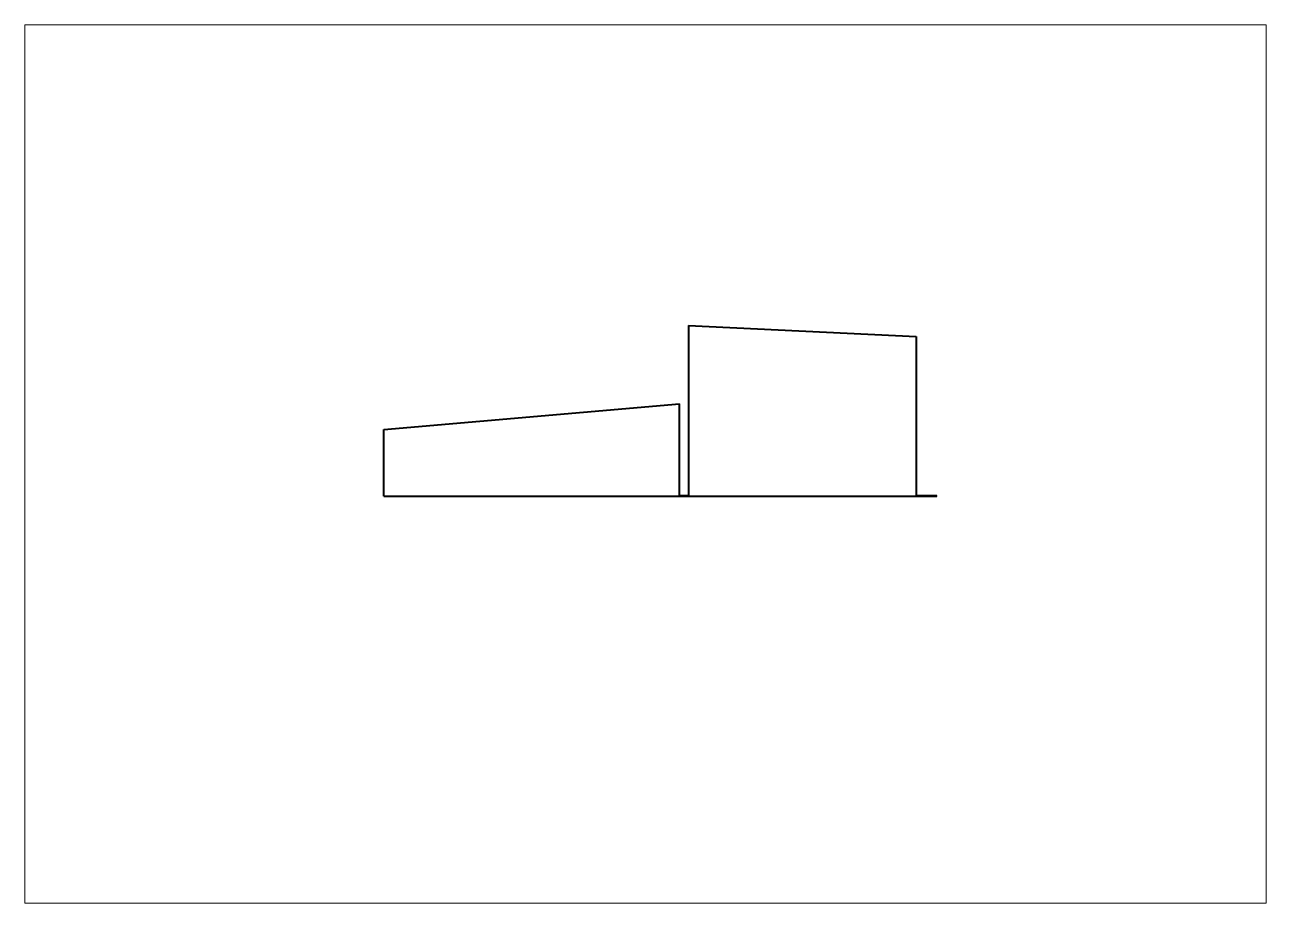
# Paper-space layout 'Sheet' of a CAD drawing. Header units: millimetres. Extents: x 0 to 420, y 0 to 297.
# The model-space entities are those that its viewports show. They can reach past a viewport. Long polylines and large blocks are cut down to what shows.
import ezdxf

# ---------------------------------------------------------------- set-up
doc = ezdxf.new("R2010")
doc.units = ezdxf.units.MM
doc.layers.add('Geometries', color=7, linetype='Continuous')

msp = doc.modelspace()

# ---------------------------------------------------------------- linework, layer by layer
at = {"layer": 'Geometries', "linetype": 'Continuous', "lineweight": 40}
for p, q in [((224.56, 195.36), (224.56, 137.74)), ((224.56, 195.36), (301.54, 191.6)), ((301.54, 191.6), (301.54, 137.74)), ((121.44, 160.12), (221.56, 168.86)), ((221.56, 137.74), (221.56, 168.86)), ((121.44, 137.64), (121.44, 160.12)), ((121.44, 137.64), (308.56, 137.64)), ((224.56, 137.74), (221.56, 137.74)), ((308.56, 137.74), (301.54, 137.74)), ((308.56, 137.64), (308.56, 137.74))]:
    msp.add_line(p, q, dxfattribs=at)

psp = doc.layouts.new('Sheet')

# ---------------------------------------------------------------- viewports
at = {"layer": '0'}
psp.add_viewport(center=(210, 148.5), size=(420, 297), view_center_point=(210, 148.5), view_height=297, dxfattribs=at)

doc.saveas('drawing.dxf')
